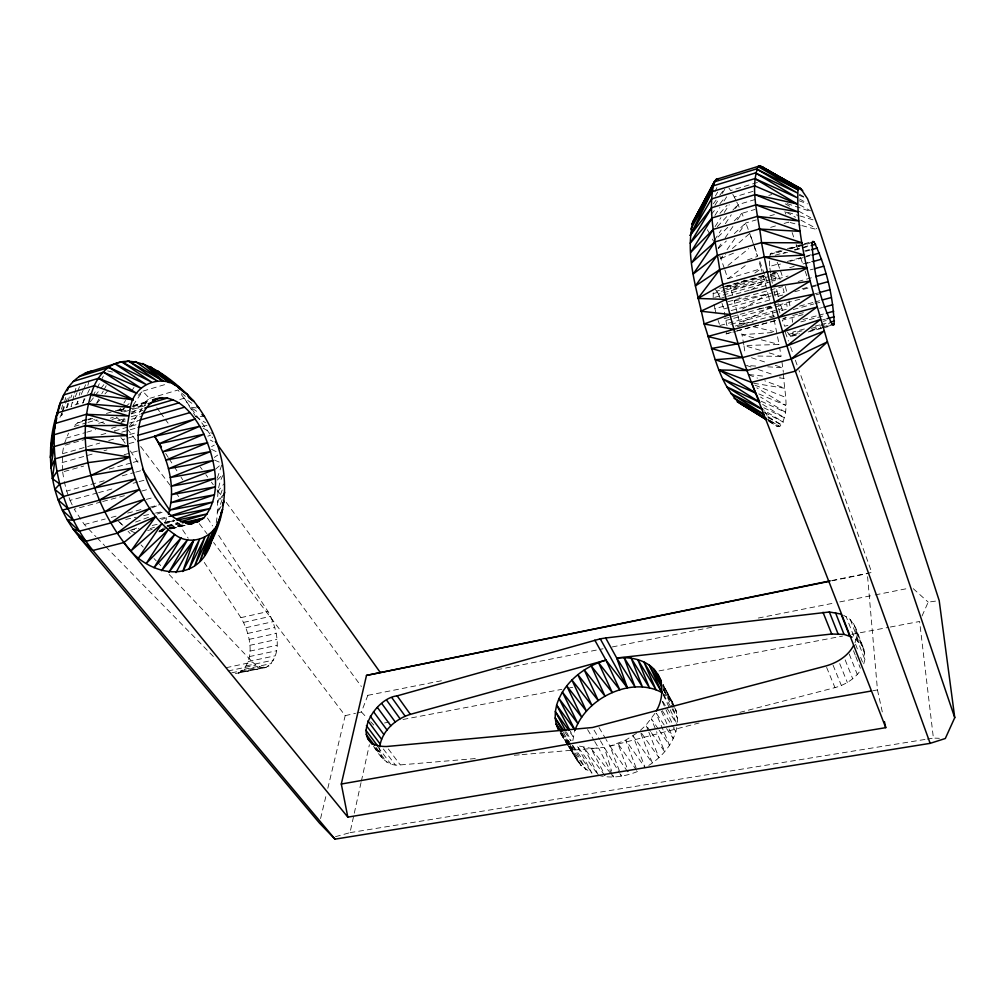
<?xml version="1.0" encoding="UTF-8"?>
<svg xmlns="http://www.w3.org/2000/svg" width="1005" height="1005" viewBox="0 0 1005 1005"><rect width="100%" height="100%" fill="white"/><g stroke="black" fill="none" stroke-linecap="round" stroke-linejoin="round"><path stroke-width="0.75" stroke-dasharray="5 3.75" d="M677.458 722.206L677.596 718.223L675.586 709.002M860.657 657.383L863.496 664.694L864.89 659.569L864.086 649.707L855.67 627.736L850.293 619.545L843.597 615.248M714.681 297.38L775.144 280.558L775.483 272.179L772.481 273.008M62.561 470.403L62.436 453.745L63.78 445.542M854.979 642.76L856.423 637.61L855.67 627.736M266.036 667.433L235.145 673.614L266.036 667.433C284.051 655.562 277.066 627.384 267.983 611.53L216.829 532.499M238.474 673.25C256.815 661.767 250.258 633.389 240.899 617.66L203.764 561.657M572.825 740.635L574.634 731.414M713.173 297.794L713.311 290.797M216.251 522.763C219.153 506.558 214.618 489.686 223.336 474.699M787.468 332.102L790.407 336.097L791.701 336.286L793.02 331.989L804.854 328.849M676.78 727.595C673.664 743.537 662.22 756.853 648.778 765.408M769.428 256.865L770.998 253.298L781.488 250.308M335.482 836.675L350.004 832.643L361.034 782.619M361.373 781.099L369.388 744.73M320.57 818.56L326.361 794.339M327.818 788.297L345.192 715.648L213.575 542.436M61.983 412.841L58.918 419.65M62.335 411.359L64.132 403.922M64.483 402.44L65.915 396.485M66.606 407.703L67.712 403.319M68.076 401.862L69.533 396.033M72.272 402.188L71.091 406.711L72.863 402.502M72.662 400.694L74.232 394.664M74.634 393.156L76.204 387.139M77.624 401.171L76.82 404.136L72.523 406.07M79.219 395.267L80.023 392.302M78.076 401.359L76.82 404.136L82.938 402.905L84.156 398.545M87.837 385.455L89.872 378.182M64.219 444.072L68.516 433.168M61.368 409.223L62.712 404.889M217.268 478.192L222.268 463.393M62.26 412.942L61.255 415.806L64.948 411.661M62.75 411.51L68.227 395.756M222.18 489.988L217.733 502.688L223.851 493.593M222.092 499.673L217.356 512.965L221.075 506.42M66.958 407.779L68.604 403.533M70.777 397.854L71.87 395.028M356.989 712.972L361.411 711.98L367.843 695.322L365.983 692.797M75.212 396.9L76.983 392.691M77.573 391.297L79.923 385.694M922.062 615.952L928.193 602.133L939.198 600.613M81.217 394.437L83.101 390.292M83.742 388.897L85.626 384.752M726.753 332.454L726.037 334.012L734.994 331.6M82.938 402.905L84.935 398.809M87.598 393.332L89.596 389.224M173.865 520.766L164.72 522.638L167.584 516.809M714.844 191.829L716.904 187.659M92.837 396.259L96.354 389.5M97.058 388.144L100.563 381.385M101.266 380.028L103.377 375.983M96.631 403.118L98.842 399.111M101.781 393.759L103.264 391.083M103.992 389.739L106.203 385.732M715.334 196.05L717.683 192.118M714.894 205.384L718.99 198.726M722.268 193.4L724.718 189.405M714.919 215.447L719.881 207.583M724.015 201.038L727.319 195.799M118.829 410.869L120.512 408.269M123.879 403.068L125.562 400.467M131.441 391.36L133.966 387.453M715.07 226.653L720.912 217.62M724.253 212.47L729.253 204.731M654.946 713.362L646.027 725.095L639.833 730.836M714.442 240.145L721.188 229.994M725.396 223.65L731.288 214.781M735.509 208.437L738.034 204.631L758.549 198.488M116.492 417.075L121.605 422.1L124.243 418.231M133.024 405.342L142.697 391.171L165.649 384.362M718.085 248.222L721.615 243.059M725.133 237.884L733.072 226.251M737.482 219.794L741.891 213.324L755.006 209.429M724.366 268.36L720.799 258.549L722.595 256.011M727.055 249.655L735.987 236.954M739.554 231.866L745.81 222.972L756.338 219.881M129.168 426.597L149.456 398.42L178.036 390.003L212.583 437.728M713.336 203.789L716.1 200.121M719.794 195.209L724.417 189.078M739.856 712.382L834.979 687.621C845.306 684.794 854.979 678.777 860.933 669.732M90.299 401.799L94.181 396.887M95.148 395.668L99.998 389.525M100.965 388.294L103.879 384.614M217.356 492.048L223.738 484.071M711.188 214.467L716.05 208.5M719.932 203.714L724.793 197.734M96.895 403.294L99.91 399.802M104.935 393.985L109.96 388.169M719.944 213.362L727.105 205.183M717.319 226.665L728.713 214.542M732.859 210.133L738.034 204.631L736.778 202.08M217.356 480.026L223.826 473.255M727.746 227.369L713.6 241.414L711.251 236.728M734.278 220.886L741.891 213.324L744.127 218.839M718.349 248.461L726.351 241.024M734.366 233.587L745.81 222.972L748.26 229.529M121.14 410.882L124.545 407.766M125.675 406.736L129.08 403.621M138.162 395.317L142.697 391.171L149.456 398.42L130.889 414.211M719.781 255.974L720.799 258.549L725.434 254.541M732.369 248.511L749.73 233.462L753.976 245.245M215.585 469.147L221.15 464.348M121.605 422.1L125.085 419.135M87.083 419.135L77.536 422.942L73.001 426.786L86.518 422.841M728.022 265.395L748.738 248.599M129.771 427.163L138.074 420.58M724.856 269.855L727.821 278.8L747.557 263.875M636.429 733.349L625.675 740.157L609.997 746.162L606.078 739.517M744.881 280.043L731.125 289.691L733.462 298.096M754.868 273.033L761.124 268.649L759.064 261.853M214.266 457.451L217.696 455.077M737.117 312.241L734.24 300.897L739.316 297.618M750.722 290.231L764.679 281.212L762.305 272.845M742.494 309.063L768.046 293.975L764.679 281.212L731.125 289.691L729.881 285.608M211.565 446.584L214.291 445.14M720.799 258.549L735.07 252.506M151.793 507.864L157.609 505.578M207.834 436.208L210.635 435.178M135.612 522.047L150.109 516.696M157.358 514.032L166.064 510.816M747.356 260.056L757.418 256.426L754.089 246.125M637.471 771.526C625.713 776.312 612.535 778.611 600.01 775.734M135.725 533.228L129.859 530.414L139.996 526.934M161.692 519.472L171.83 515.98M150.185 528.605L154.531 527.223M164.657 523.994L174.782 520.753M164.72 522.638L173.576 519.899M727.821 278.8L761.124 268.649L761.916 271.438M757.393 182.445L730.635 190.561L728.901 187.985M732.808 194.43L734.266 197.005L754.918 190.774M768.812 195.422L771.74 194.543M769.868 215.899L774.378 214.568M167.131 525.716L177.571 522.638M162.471 528.504L166.968 527.173M168.476 526.733L178.965 523.63M106.43 413.457L113.867 411.271M115.349 410.844L124.281 408.218M133.213 405.593L148.087 401.234M91.078 418.457L88.113 419.336L93.905 419.6L104.621 423.532M117.736 410.643L123.665 408.897M132.56 406.296L148.853 401.51M77.536 422.942L86.505 420.316M88 419.876L93.98 418.118M119.394 410.668L123.879 409.362M132.848 406.724L146.303 402.779M120.989 411.661L145.059 404.613M88.025 422.402L97.033 419.763M124.055 411.862L146.579 405.266M110.336 418.143L113.326 417.276M131.303 412.025L141.793 408.96M179.845 399.5L184.342 398.194L194.342 404.977M770.672 227.356L776.651 225.61M784.126 223.437L788.624 222.13L789.629 225.095M98.704 423.293L104.608 421.572M111.995 419.424L119.394 417.263M131.215 413.821L143.037 410.379M117.748 420.643L125.21 418.482M131.178 416.748L140.135 414.148M66.029 438.205L85.325 432.615M86.807 432.188L95.701 429.6M120.927 422.301L125.386 421.007M131.316 419.286L141.705 416.271M116.14 426.937L111.668 428.231L115.06 431.359M129.519 423.08L138.439 420.505M65.262 445.115L84.621 439.537M101.003 434.826L106.957 433.105M114.394 430.969L136.73 424.537M121.756 432.175L136.579 427.916M62.436 453.745L99.771 443.079M108.728 440.529L116.203 438.394M129.632 434.549L138.602 431.999M787.48 248.599L809.955 242.192M769.993 254.29L782.041 250.848M789.566 248.712L800.106 245.71M801.613 245.283L810.646 242.708M781.325 251.376L772.393 253.913L770.998 253.298M790.269 248.825L809.653 243.311M120.851 437.577L122.623 439.65L136.19 435.781M775.27 255.207L785.495 252.293M794.264 249.805L801.563 247.733M803.033 247.318L810.332 245.233M783.008 253.574L787.455 252.305M794.867 250.195L800.809 248.511M802.292 248.084L809.703 245.986M804.54 250.986L810.407 249.315M805.621 251.363L810.043 250.107M62.059 462.627L94.985 453.305M103.967 450.755L106.97 449.913M129.042 443.582L138.401 441.019M770.521 273.046L769.692 266.426L778.536 263.938M787.367 261.438L800.621 257.707M806.513 256.036L810.935 254.793M777.154 262.192L778.234 264.654L781.187 263.825M790.005 261.338L803.246 257.607M804.716 257.192L810.595 255.534M789.729 267.657L794.164 266.413M803.033 263.938L811.889 261.451M805.42 263.699L811.286 262.066M64.157 471.533L83.654 466.081M124.13 454.725L139.13 450.529M724.567 286.438L764.993 275.106M719.731 288.247L724.203 286.99M725.698 286.576L765.986 275.282M771.953 273.611L774.943 272.782M726.829 287.015L768.913 275.232M770.408 274.805L774.918 273.548M715.259 289.503L716.753 291.123L768.787 276.576M770.282 276.161L777.719 274.076L780.345 280.056M712.997 293.661L725.057 290.294M726.565 289.88L765.76 278.925M771.79 277.242L774.805 276.4M716.753 291.123L718.462 294.138L770.345 279.666M771.827 279.252L779.239 277.192M772.342 283.259L771.79 280.558L788.071 276.023M810.281 269.843L813.485 269.038M161.504 529.911L167.521 528.241M169.028 527.813L181.063 524.459M721.741 297.907L726.175 296.676M727.658 296.261L766.099 285.583M109.256 469.034L131.768 462.79M133.276 462.375L140.775 460.29M798.133 281.463L814.188 277.028M728.097 301.701L782.568 286.651M716 313.12L714.919 308.661L772.631 292.757M774.101 292.342L777.066 291.538L776.488 288.623M733.725 318.309L786.701 303.899L787.468 308.975L726.816 325.381L723.688 308.987L784.164 292.367L782.97 288.083M802.191 288.799L809.754 286.727M811.261 286.312L817.316 284.654M64.219 481.521L66.707 491.068L104.244 480.767M122.271 475.83L134.281 472.526M135.788 472.111L143.3 470.051M782.807 294.993L775.395 297.028L773.762 290.056M794.679 291.739L816.914 285.634M731.163 310.558L771.111 299.616M159.054 531.57L168.061 529.107M169.569 528.693L183.073 524.999M724.115 318.711L730.17 317.065M731.69 316.65L780.169 303.447L783.008 311.55M814.64 293.862L817.668 293.045M799.817 299.239L777.594 305.294L779.93 313.12L782.882 312.316M816.123 294.804L819.088 294M726.163 320.356L732.218 318.711M69.094 497.714L70.061 500.364L97.083 493.028M98.578 492.626L115.098 488.141M133.112 483.254L137.622 482.036M139.117 481.621L145.122 479.988M719.894 325.507L781.89 308.698M799.578 306.123L813.221 302.43M814.728 302.028L820.796 300.382M793.247 309.527L813.95 303.925M815.432 303.535L819.866 302.329M735.296 326.009L774.516 315.419M737.406 326.713L747.783 323.911M770.031 317.907L775.973 316.311M797.581 314.213L791.726 315.796L792.581 322.253M799.05 313.824L803.435 312.643M819.54 308.321L822.479 307.53M726.401 333.66L735.396 331.248M736.891 330.846L775.86 320.381M783.347 318.359L786.35 317.555M101.191 501.935L74.182 509.183L84.332 524.51L95.915 536.683M102.686 501.52L125.185 495.49M141.68 491.056L147.685 489.448M736.489 331.198L776.802 320.381M782.782 318.773L785.759 317.969M802.957 314.653L782.305 320.193L784.629 326.223L789.051 325.055M802.857 319.502L817.542 315.583M819.012 315.193L823.422 314.012M800.809 321.914L825.809 315.256M146.366 499.372L155.36 496.985M822.492 319.879L825.444 319.1M823.221 321.336L826.248 320.532M815.218 326.11L819.665 324.929M821.148 324.54L828.547 322.58M788.762 334.326L802.354 330.733M811.412 328.334L829.527 323.547M792.568 334.891L798.523 333.308M811.902 329.778L820.834 327.416M822.316 327.027L829.753 325.067M790.407 336.097L799.427 333.723M809.942 330.947L830.972 325.394M791.701 336.286L797.669 334.703M808.133 331.939L821.588 328.396M823.082 327.994L830.557 326.022M159.833 531.658L162.86 530.854L159.77 531.758M170.448 528.844L184.103 525.238M84.332 524.51L105.249 518.995M111.228 517.424L117.196 515.854M127.66 513.09L141.102 509.548M150.072 507.198L160.524 504.435M619.859 773.611L621.417 776.224L609.997 746.162L699.091 722.984M171.817 528.705L185.36 525.276M158.878 531.884L163.312 530.778M170.712 528.919L185.51 525.213M159.33 530.452L168.25 528.316M169.745 527.964L181.641 525.125M160.009 530.464L167.559 528.693M169.066 528.329L182.659 525.138M147.66 530.489L152.132 529.472M167.056 526.055L178.99 523.329M240.899 617.66L267.983 611.53M243.637 622.397L270.697 616.316M345.192 715.648L355.519 713.311M245.961 627.71L272.996 621.68M129.859 530.414L138.828 528.429M152.27 525.452L158.25 524.133M164.23 522.814L174.682 520.502M247.783 633.426L274.817 627.447M249.064 639.368L276.111 633.426M167.245 526.143L179.367 523.479M249.755 645.336L276.827 639.431M159.87 518.567L170.335 516.306M249.843 651.14L276.953 645.273M249.303 656.617L276.476 650.775M125.763 519.434L136.215 517.198M143.677 515.603L154.117 513.367M155.612 513.053L163.074 511.457M248.16 661.566L275.395 655.75M226.138 667.709L252.519 662.081L255.923 665.059L262.795 667.772M246.451 665.838L273.762 660.034M228.122 670.963L255.923 665.059M244.215 669.292L271.601 663.488M231.653 672.848L259.378 666.981M241.539 671.792L269.001 665.988M202.093 426.459L207.809 425.278M734.24 300.897L768.046 293.975L769.805 301.098M82.611 420.442L86.744 419.613M831.813 580.551L871.75 572.435L799.063 370.518M831.989 580.79L867.315 573.604M367.843 695.322L444.713 680.109M496.985 669.757L603.063 648.765M612.284 646.944L713.751 626.856M758.335 618.037L833.673 603.126M839.816 601.907L873.647 595.211M875.179 594.91L909.01 588.214M384.526 722.972L389.161 722.105M403.03 719.467L561.858 689.342M569.571 687.872L572.649 687.294M659.004 670.913L842.504 636.102M851.75 634.343L888.759 627.334M890.304 627.032L919.6 621.479L933.406 738.085L939.361 738.298M872.83 690.749L877.466 689.933L867.591 576.707M350.004 832.643L925.668 739.341M927.213 739.09L933.406 738.085M758.813 308.786L771.199 306.801L773.473 316.751M522.123 754.604L604.307 747.393L611.618 771.099M753.185 322.015L739.718 323.572L737.444 313.661M373.584 746.313C379.425 755.798 387.541 767.066 400.266 764.918L476.822 758.436M514.309 755.27L520.565 754.742M772.229 332.529L742.004 334.715L741.15 330.532M184.342 398.194L195.711 416.673L204.53 416.346M774.114 319.59L779.101 344.514L743.939 345.519L742.004 334.715L753.876 337.856M612.045 774.277L598.666 748.122L590.99 748.285L577.033 745.647L592.008 773.172L581.367 765.848L577.498 761.011L568.704 746.677L577.498 761.011L569.307 746.376M757.883 356.034L781.124 356.411L781.538 359.237M769.177 421.484L777.317 426.447L779.754 426.522C791.023 412.339 783.724 390.656 783.548 373.847M755.685 366.059L746.652 365.493L750.974 366.988M767.732 366.812L782.795 367.755L783.36 372.327M748.913 374.526L765.735 376.398M779.516 377.918L784.101 378.433L779.78 376.938M196.314 407.955L190.259 407.113L199.342 412.992M753.637 383.244L785.018 388.332L764.755 380.807M744.165 324.602L739.718 323.572L771.199 306.801L770.157 302.53M753.059 326.675L773.8 331.512M107.661 370.92L113.565 372.353M790.093 222.507L800.369 225.208M801.839 225.585L816.525 229.429M761.3 339.816L779.101 344.514M760.295 350.305L743.939 345.519L745.27 354.363M769.227 352.918L781.124 356.411L779.604 347.491M787.895 212.369L798.359 215.472M799.854 215.912L813.321 219.907M751.464 357.742L767.883 362.981M775.332 365.368L782.795 367.755L781.752 360.657M787.041 203.588L810.332 211.352M758.172 369.476L772.581 374.45M798.925 200.698L807.455 203.864M748.826 374.89L757.519 378.119M754.943 385.166L785.546 397.327M799.176 195.297L804.754 197.583M758.8 393.91L785.646 405.304L756.828 387.83M214.555 460.127L219.693 462.3M761.112 401.209L785.332 412.176L760.546 397.063M763.8 407.779L784.578 417.816L762.468 404.299M211.615 449.398L217.193 452.124M764.504 412.414L783.398 422.138L763.938 410.203M210.372 440.102L213.035 441.547M786.224 212.193L795.533 217.243M800.859 220.12L816.814 228.763M785.269 203.864L792.015 207.545M798.761 211.226L813.623 219.329M799.54 204.806L810.507 210.811M768.159 417.59L781.79 425.065L767.544 416.309M799.578 199.015L806.286 202.696M799.364 194.204L803.447 196.465M203.211 428.231L213.437 434.135M769.127 420.316L779.754 426.522L769.415 420.14M768.687 420.027L774.491 424.801M195.711 416.673L205.56 422.716M768.285 420.856L777.317 426.447M767.456 419.148L771.312 421.56L767.795 416.736M569.998 742.192L561.531 734.856L558.303 729.743M661.968 692.633L671.315 700.862L674.531 706.088M864.086 649.707L861.938 645.31L854.577 638.313L846.11 616.417M181.591 393.068L187.508 398.168M913.231 588.641L928.193 602.133M119.444 522.085L122.874 525.263M97.008 537.788L104.646 545.577M105.739 546.695L215.937 659.117M118.301 521.03L122.635 525.577M128.05 531.268L130.21 533.542M141.039 544.911L143.2 547.185M154.029 558.566L156.19 560.84M157.27 561.971L161.604 566.531M169.179 574.496L252.519 662.081M361.411 711.98L366.549 717.419M370.657 721.766L373.734 725.02M610.638 773.435L590.99 748.285L605.073 775.42M611.58 774.629L613.452 777.028L612.083 772.581M127.396 429.047L136.868 441.497M140.662 446.484L170.008 485.114M175.699 492.588L179.48 497.576M199.367 523.743L206.942 533.718M375.82 747.607L386.887 762.255M374.966 747.971L383.734 759.73M377.88 746.891L390.782 764.014M376.347 747.833L380.028 752.695L381.423 756.501M604.859 775.546L583.729 747.444L598.578 775.471L577.033 745.647M383.345 748.989L395.292 764.906M776.438 272.355L777.719 274.076M388.345 748.964L400.266 764.918M156.793 407.754L159.569 411.535M160.499 412.804L164.204 417.841M165.121 419.11L168.827 424.148M200.297 467.036L202.156 469.549M205.849 474.599L207.708 477.124M211.402 482.161L213.261 484.686M216.954 489.736L222.52 497.299M226.213 502.349L361.36 686.49M570.539 732.947L573.214 736.715L570.325 731.213M122.623 439.65L125.173 443.243M641.567 733.273L658.941 757.707L648.828 732.18M650.474 731.426L646.027 725.095L648.275 730.761M651.366 732.695L664.707 751.727L656.567 731.715M636.58 770.257L617.937 743.612L628.389 771.451M572.787 745.446L592.008 773.172M609.997 746.162L627.723 771.815M658.262 728.927L651.341 718.851L655.989 730.283M659.129 730.183L669.518 745.295L656.278 713.688M564.747 731.891L570.827 740.735M656.516 713.512L665.737 727.293M666.579 728.537L673.287 738.562L668.915 728.487M569.207 744.391L565.802 739.278L568.918 744.592M570.061 745.66L586.229 769.943L572.561 745.622M130.349 450.956L139.846 465.277M177.847 522.587L188.211 538.215M562.096 733.009L569.697 744.491M570.539 745.76L573.064 749.592L574.722 755.546L568.968 746.514L581.367 765.848L569.697 745.924M662.32 710.723L672.521 726.452M673.363 727.771L675.913 731.703L674.053 727.57M165.687 453.469L168.237 457.426M169.091 458.745L173.363 465.328M174.204 466.647L177.621 471.91M181.026 477.187L182.734 479.812M207.457 518.015L212.57 525.917M568.139 745.182L561.531 734.856L567.913 745.321M568.152 745.233L559.948 732.331L567.9 745.383M662.647 701.276L677.357 724.869M663.476 694.593L671.327 707.721M672.106 709.028L677.596 718.223L672.935 708.688M587.586 729.592L593.917 740.183M594.709 741.514L598.666 748.122M764.767 411.61L767.041 415.454M594.068 730.158L599.583 739.441M600.374 740.773L619.08 772.292M599.03 727.557L605.299 738.185M560.815 731.954L568.541 745.057M707.332 229.718L709.392 233.21M663.124 688.174L676.641 711.917L663.589 686.277M663.237 689.568L667.094 696.352L663.149 688.224M563.39 732.469L573.064 749.592L572.775 745.785M662.999 685.737L671.315 700.862L663.074 684.782M566.581 732.256L571.066 740.509M663.036 684.845L673.815 704.756L663.225 684.732M734.266 197.005L736.15 200.812M663.614 689.631L672.27 707.319M663.199 694.706L669.631 708.412M670.285 709.781L676.717 723.487M70.061 500.364L73.604 507.927M662.245 701.415L665.36 708.299M665.976 709.668L673.425 726.188M738.034 204.631L739.14 207.118M661.416 711.226L668.287 727.055M718.462 294.138L720.258 298.309M826.613 667.383L834.979 687.621M833.07 665.197L841.348 685.485M839.715 663.627L847.341 682.508M845.167 659.87L852.717 678.802M849.25 654.067L857.303 674.493M853.509 650.738L855.23 655.122M855.795 656.592L860.368 668.275M640.914 733.637L652.383 763.084L633.024 735.861L645.16 767.732L625.675 740.157L636.931 770.094M855.557 644.218L858.383 651.542M850.293 619.545L858.735 641.466M856.423 637.61L864.89 659.569M853.521 623.364L861.938 645.31M856.649 632.547L865.079 654.506M778.234 264.654L779.591 268.272M754.504 246.728L757.682 255.572M759.805 261.463L767.77 283.573M785.269 332.203L788.46 341.047M790.583 346.939L793.234 354.313M795.357 360.205L798.535 369.049M66.707 491.068L68.616 496.382M718.06 320.369L719.429 324.213M784.905 211.477L785.835 214.14M749.73 233.462L753.612 244.655M792.128 232.532L793.636 236.979M796.148 244.416L798.661 251.84M800.658 257.783L803.171 265.207M805.181 271.149L807.693 278.586M780.496 270.684L782.769 277.594M722.042 303.384L723.688 308.987M785.332 286.412L787.053 292.957M777.066 291.538L778.511 297.581M877.466 689.933L882.767 714.078M788.912 300.872L790.231 307.291M714.103 304.352L714.919 308.661M770.785 274.553L771.79 280.558M62.649 471.961L63.993 480.151M379.589 748.461L380.028 752.695M769.327 260.961L769.692 266.426"/><path stroke-width="1.5" d="M718.412 178.589L716.15 179.418L714.304 181.867L693.35 221C684.292 254.805 697.382 290.684 704.141 323.987C713.512 350.82 718.324 383.207 739.894 403.269L765.71 419.248M695.322 219.379L693.35 221L716.15 179.418L759.906 165.85L800.759 188.613L807.53 198.726L819.464 230.208L939.198 600.613L954.75 717.658L945.303 738.512L930.153 743.348L335.017 839.15L92.9 550.451C66.833 518.14 53.064 476.169 54.195 434.713C55.212 409.663 64.508 377.905 91.907 370.908M954.75 717.658L827.467 341.838C813.384 292.518 795.834 241.502 797.97 189.769L758.009 166.566L800.759 188.613L759.906 165.85L758.009 166.566C749.529 190.762 759.064 217.871 761.526 242.62C769.642 286.199 780.558 329.339 795.357 371.159L930.153 743.348M759.906 165.85L799.163 188.362L797.97 189.769L756.514 168.94L714.304 181.867C707.005 210.673 715.623 240.924 719.718 269.654C727.381 307.957 737.456 345.858 751.376 382.377L885.757 727.658L347.818 817.128L123.929 542.524C91.216 499.196 73.315 437.841 94.194 385.694C118.577 335.444 168.815 374.187 193.764 401.196C224.618 439.474 235.195 495.729 211.854 540.489C198.274 587.586 145.951 575.94 123.929 542.524L92.9 550.451C53.592 517.851 41.444 460.617 57.134 413.005L87.975 403.822L130.424 407.377C134.054 383.106 164.066 372.114 181.767 389.689L157.333 370.845L175.523 385.568L150.097 366.549L169.242 382.679L142.811 363.446L163.036 381.058L128.502 361.009L124.067 362.365M834.213 323.886C833.057 295.922 826.236 267.28 814.125 242.029L812.945 241.338L812.153 242.28C812.957 270.471 819.879 299.741 832.479 324.992L833.547 325.243L834.213 323.886L831.236 324.678M379.764 746.941C381.661 731.05 395.656 718.839 410.367 714.354L605.952 660.122L627.434 687.885C639.042 685.812 651.567 686.691 661.968 692.633L649.331 665.184C639.909 658.564 627.962 656.855 616.706 658.024L605.676 637.974L600.261 638.841L397.151 695.862C372.78 698.4 347.202 746.991 386.51 746.514L592.498 727.507L826.022 665.938C837.253 662.735 848.245 655.951 853.672 645.285M117.007 533.266L149.732 508.48L110.537 523.027L79.332 531.193L67.272 519.836L73.352 520.238L104.608 511.947L139.557 489.422L68.051 508.605L58.202 499.988L63.516 496.47L94.822 487.915L132.07 468.104L91.091 475.327L59.798 483.995L52.373 478.656L55.087 458.858L86.304 449.976L127.899 446.195C132.396 479.523 146.14 514.711 174.707 534.472C191.453 547.411 215.736 536.921 220.397 516.985L208.588 548.215L217.482 523.655L204.631 555.024L213.889 529.346L200.02 560.853L209.643 533.931L194.807 565.601L204.819 537.348L189.015 569.182L199.48 539.484L182.734 571.531L193.701 540.301L168.915 572.322L187.571 539.748L161.541 570.702L181.202 537.801L153.991 567.699L174.707 534.472L146.341 563.34L168.187 529.798L138.715 557.649L161.767 523.844L131.203 550.69L155.574 516.696L117.007 533.266L85.877 541.306L78.842 536.67L319.49 823.108L335.017 839.15M59.358 407.779L59.961 403.445L90.676 394.224L133.225 399.814L98.477 378.32L68.064 387.578L67.172 390.455M90.676 394.224L130.424 407.377L127.346 425.416L127.158 435.554L85.312 437.59L54.157 446.572L50.828 467.953L55.087 458.858M57.134 413.005L54.232 429.725L54.873 426.798M53.855 431.132L51.984 438.218L55.2 423.469L86.166 414.336L127.346 425.416L85.262 425.655L54.195 434.713L50.25 457.514L54.157 446.572M55.2 423.469L50.639 447.539L54.195 434.713M55.501 423.884L56.783 418.042M57.411 415.128L59.961 403.445M62.586 399.488L63.629 394.94L94.194 385.694L133.225 399.814M347.818 817.128L341.311 784.026L366.498 675.41L830.268 580.865M67.348 390.543L68.064 387.578M211.854 540.489L222.595 509.447L220.685 513.442M168.425 514.133C176.164 487.915 168.576 459.134 154.607 436.346L138.062 441.032M223.675 495.239L224.731 492.287M222.482 505.49L224.04 501.168L222.557 503.794M214.417 531.972L220.397 516.985M574.986 730.082L558.994 698.5L577.812 723.525L562.373 692.056L581.656 717.155L566.72 685.85L586.405 711.113L571.908 680.008L591.97 705.535L577.837 674.657L598.226 700.51L584.282 669.971L605.035 696.151L591.204 665.926L612.284 692.546L598.477 662.622L619.796 689.769L605.952 660.122C583.955 666.491 563.516 682.634 556.632 705.07L574.986 730.082C583.277 707.947 604.646 692.432 627.434 687.885L616.706 658.024L831.713 634.017L844.024 634.394L852.089 637.12M656.315 710.899C664.933 696.503 663.978 675.335 649.331 665.184L661.692 686.867M754.856 178.614L797.003 203.902L755.119 194.643L711.603 207.721L690.209 235.421L711.967 191.666L754.856 178.614L796.865 197.583L755.446 172.948L712.897 185.963L691.817 224.228L714.304 181.867M712.897 185.963L690.762 229.065L711.967 191.666M707.533 195.95L708.977 193.199M710.409 190.435L714.002 183.551M176.001 572.599L193.701 540.301M690.209 235.421L711.527 198.94L754.73 185.862L797.003 203.902M711.603 207.721L690.196 243.248L712.206 217.897L755.986 204.857L797.618 211.741L755.119 194.643M712.206 217.897L690.711 252.381L713.336 229.354L757.355 216.364L798.711 220.949L755.986 204.857M52.373 478.656L56.971 471.408L88.252 462.614L129.545 457.112L91.091 475.327M713.336 229.354L691.767 262.669L714.97 241.916L759.215 229.014L800.244 231.389L757.355 216.364M714.97 241.916L693.337 273.925L717.118 255.421L761.526 242.62L802.216 242.846L759.215 229.014M717.118 255.421L695.41 285.935L719.718 269.654L764.265 256.978L804.59 255.107L761.526 242.62M759.365 401.083L755.735 393.068L719.279 369.991L746.954 370.493L791.149 359.074L823.987 331.135L786.902 345.946L742.532 357.566L711.452 348.471L738.173 343.785L782.681 331.964L816.952 307.078L733.952 329.351L704.141 323.987L729.932 314.49L774.591 302.291L810.306 281.036L770.848 287.053L726.175 299.427L697.935 298.447L719.718 269.654M59.798 483.995L54.848 489.397L63.516 496.47M123.929 542.524L155.574 516.696M786.902 345.946L820.457 319.477L782.681 331.964M110.537 523.027L144.356 499.322L104.608 511.947M778.561 317.341L813.548 294.176L774.591 302.291M99.344 500.176L135.436 478.945L94.822 487.915M697.935 298.447L722.758 284.402L767.38 271.865L807.304 267.92L770.848 287.053M157.019 398.608C129.595 414.676 137.66 454.624 146.63 479.586C154.431 500.628 178.149 535.439 203.626 518.165C223.286 494.724 215.07 459.788 203.952 434.235C195.096 415.555 176.177 390.518 152.559 399.915M791.149 359.074L827.467 341.838L795.357 371.159L751.376 382.377L719.279 369.991M726.175 299.427L700.862 311.211L729.932 314.49M161.428 446.886L154.607 436.346L195.045 419.035L137.71 435.353M170.498 515.854L212.834 502.035L169.694 510.1L214.429 494.787L171.026 502.663L215.233 486.835L171.566 494.648L215.233 478.367L171.302 486.206L214.454 469.536L170.26 477.513L212.897 460.529L168.451 468.732L210.585 451.534L165.926 460.114L207.595 442.702L162.747 451.748L203.952 434.235L158.941 443.77L199.744 426.283L154.607 436.346M176.528 518.982L210.472 508.442L170.649 516.218M85.224 373.069L121.655 361.775L157.006 380.795L128.502 361.009M78.955 376.586L109.03 367.378L145.913 384.387L115.135 363.898L151.265 381.9L121.655 361.775M132.647 362.478L135.587 361.574L163.036 381.058M73.202 381.435L103.452 372.189L141.064 388.232L109.03 367.378M180.561 521.758L207.394 513.869L176.918 520.138M153.288 400.204L162.182 397.603M148.074 403.734L167.634 398.005M144.795 408.093L173.262 399.776M141.63 413.708L178.94 402.867M139.921 420.065L184.531 407.188M138.062 427.489L189.932 412.615M811.135 242.883L814.125 242.029M811.186 245.559L815.633 244.29M811.525 249.692L817.429 248.021M812.065 255.119L819.427 253.046M812.744 261.652L821.55 259.19M814.942 268.624L823.723 266.187M68.051 508.605L62.373 510.188L73.352 520.238M185.573 523.203L203.626 518.165L182.407 522.814M815.645 276.626L825.859 273.8M817.316 284.654L827.906 281.739M819.176 292.631L829.778 289.742M733.952 329.351L707.696 336.487L738.173 343.785M822.304 299.967L831.399 297.518M823.937 307.141L832.718 304.779M826.361 313.233L833.698 311.274M826.914 318.711L834.288 316.751M830.017 322.19L834.464 321.01M188.651 524.045L199.266 521.231L187.194 524.07M189.87 524.133L192.885 523.366L189.945 524.095M366.498 675.41L828.911 581.418M341.311 784.026L871.285 691.013M605.676 637.974L829.364 611.982L841.097 614.08L849.614 635.939M742.532 357.566L715.346 359.715L746.954 370.493M86.166 414.336L128.452 415.97L87.975 403.822M86.304 449.976L129.545 457.112M85.312 437.59L127.899 446.195L127.158 435.554L85.262 425.655M764.265 256.978L807.304 267.92M79.332 531.193L72.8 528.705L85.877 541.306M98.477 378.32L136.806 393.395L103.452 372.189M759.968 402.415L727.004 386.95L762.682 409.5M755.446 172.948L797.191 192.847L756.514 168.94M799.917 189.078L802.719 190.473M762.607 409.625L730.635 393.344L763.813 414.223M763.75 414.512L734.027 398.231L766.174 418.344M766.124 169.92L774.252 174.493M783.737 179.82L786.45 181.34M789.164 182.86L797.292 187.433M739.894 403.269L758.499 414.123M762.481 416.447L765.144 417.992M797.317 187.307L762.167 166.73L764.767 169.167M766.049 418.482L737.13 401.548L766.765 419.99M758.649 401.585L723.198 379.124L755.735 393.068L751.376 382.377M201.93 414.663L204.53 416.346M188.927 397.754L193.764 401.196L187.872 396.309M178.45 387.917L187.885 394.927L164.456 376.234L171.378 382.654M196.98 406.334L199.342 408.369M367.604 738.223L372.202 744.316M365.833 730.195L377.754 746.024M366.235 734.429L374.513 745.396M366.398 725.635L380.104 743.914M367.905 720.937L381.561 739.228M370.305 716.238L383.897 734.542M373.508 711.691L387.026 730.007M377.39 707.432L390.857 725.786M381.862 703.613L395.254 721.992M386.749 700.347L400.065 718.763M391.9 697.734L405.166 716.188M215.321 441.559L380.204 672.395M568.742 730.434L555.35 711.603L556.632 705.07L569.609 729.831M397.151 695.862L410.367 714.354M563.88 730.622L555.2 717.997L555.35 711.603L565.828 730.874M142.446 469.184L170.084 510.854M561.242 731.741L556.18 724.09L555.2 717.997L562.637 731.163M616.706 658.024L635.034 686.93L624.08 657.647L642.434 686.93L631.153 658.174L649.494 687.885L637.798 659.607L656.051 689.807L643.878 661.943L661.968 692.633M560.049 730.635L556.18 724.09L558.303 729.743M594.809 640.16L605.952 660.122M600.261 638.841L627.434 687.885M661.491 682.998L653.928 669.255L661.83 685.51M661.102 680.737L657.572 674.066L661.014 680.762M823.007 612.296L831.713 634.017M829.364 611.982L837.994 633.753M835.457 612.585L844.024 634.394M884.425 721.628L885.757 727.658"/></g></svg>
